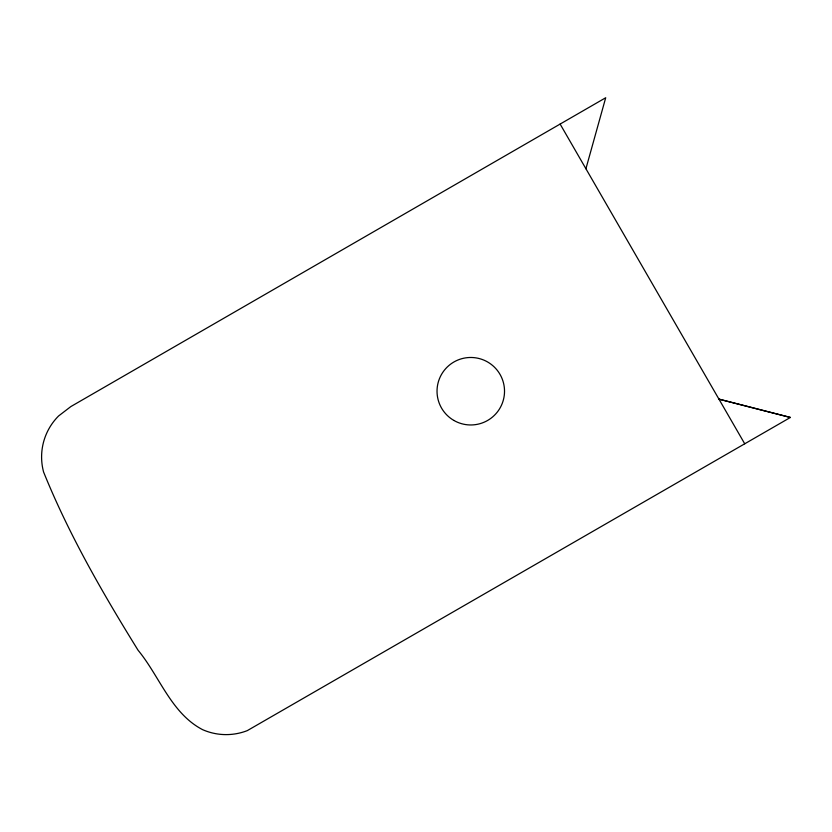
<?xml version="1.0" encoding="UTF-8"?>
<svg xmlns="http://www.w3.org/2000/svg" width="832" height="832" viewBox="0 0 832 832"><rect width="100%" height="100%" fill="white"/><g stroke="black" fill="none" stroke-linecap="round" stroke-linejoin="round"><path stroke-width="1.25" d="M585.915 168.75L605.706 97.75L70.866 406.557L58.583 415.979A57.97 57.97 0 0 0 43.576 471.983C68.806 534.466 102.679 593.081 138.091 650.27C159.567 676.218 171.246 713.45 202.696 729.706A58.313 58.313 0 0 0 247.302 730.621L790.4 417.456L718.952 399.142L790.4 417.456M560.123 124.072L744.723 443.789M453.898 420.451A33.758 33.758 0 0 0 504.525 391.227A33.758 33.758 0 0 0 453.898 361.993A33.758 33.758 0 0 0 453.898 420.451"/></g></svg>
